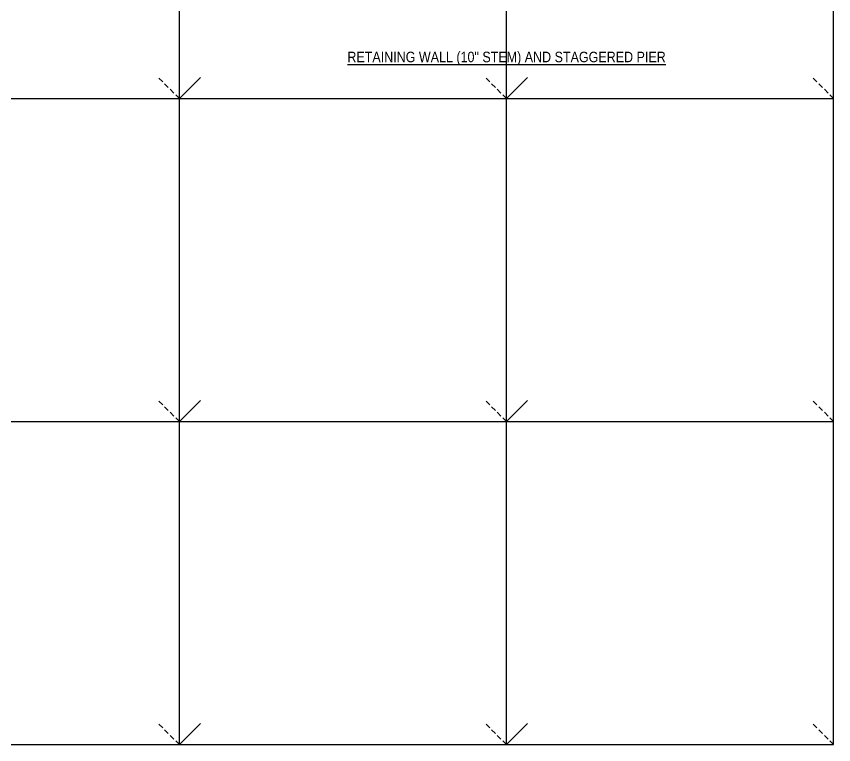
# Model space of a CAD drawing. Header units: inches. Extents: x -2661 to 42767, y -1222 to 9099.
# Drawn here: x 84.8 to 317.7, y 1383.5 to 1591 of the extents above; entities that cross this region are included whole.
import ezdxf

# ---------------------------------------------------------------- set-up
doc = ezdxf.new("R2010")
doc.units = ezdxf.units.IN
doc.header["$LTSCALE"] = 12
doc.header["$MEASUREMENT"] = 0
doc.linetypes.add('HIDDEN2', pattern=[0.1875, 0.125, -0.0625])
doc.layers.get('0').update_dxf_attribs({"linetype": 'CONTINUOUS'})
doc.layers.add('S-ANNO-GRID-NONPLOT', color=251, linetype='CONTINUOUS', plot=False)
doc.layers.add('S-ANNO-NOTE', color=4, linetype='CONTINUOUS')
doc.styles.add('Arial', font='arial.ttf', dxfattribs={"width": 0.85})

# ---------------------------------------------------------------- blocks, each defined once
blk = doc.blocks.new('Se_24x36_STARTERS_GRID')
for p, q in [((-186.42, -92), (-186.42, 276)), ((-93.21, -92), (-93.21, 276)), ((0, 92), (0, 184)), ((-186.42, 92), (-180.42, 98)), ((-93.21, 92), (-87.21, 98)), ((-279.63, 92), (-186.42, 92)), ((-186.42, 92), (-93.21, 92)), ((-93.21, 92), (0, 92)), ((0, 0), (0, 92)), ((-186.42, 0), (-180.42, 6)), ((-93.21, 0), (-87.21, 6)), ((-279.63, 0), (-186.42, 0)), ((-186.42, 0), (-93.21, 0)), ((-93.21, 0), (0, 0)), ((0, -92), (0, 0)), ((-186.42, -92), (-180.42, -86)), ((-93.21, -92), (-87.21, -86)), ((-279.63, -92), (-186.42, -92)), ((-186.42, -92), (-93.21, -92)), ((-93.21, -92), (0, -92))]:
    blk.add_line(p, q)
at = {"linetype": 'HIDDEN2'}
for p, q in [((-186.42, 92), (-192.42, 98)), ((-93.21, 92), (-99.21, 98)), ((0, 92), (-6, 98)), ((-186.42, 0), (-192.42, 6)), ((-93.21, 0), (-99.21, 6)), ((0, 0), (-6, 6)), ((-186.42, -92), (-192.42, -86)), ((-93.21, -92), (-99.21, -86)), ((0, -92), (-6, -86))]:
    blk.add_line(p, q, dxfattribs=at)

msp = doc.modelspace()

# ---------------------------------------------------------------- block references
at = {"layer": 'S-ANNO-GRID-NONPLOT'}
msp.add_blockref('Se_24x36_STARTERS_GRID', (317.73642, 1475.54657), dxfattribs=at)

# ---------------------------------------------------------------- texts
at = {"layer": 'S-ANNO-NOTE', "color": 191, "insert": (224.52732, 1578.95787), "char_height": 3, "width": 90.7185061, "attachment_point": 5, "style": 'Arial'}
msp.add_mtext('{\\LRETAINING WALL (10" STEM) AND STAGGERED PIER}', dxfattribs=at)

doc.saveas('drawing.dxf')
